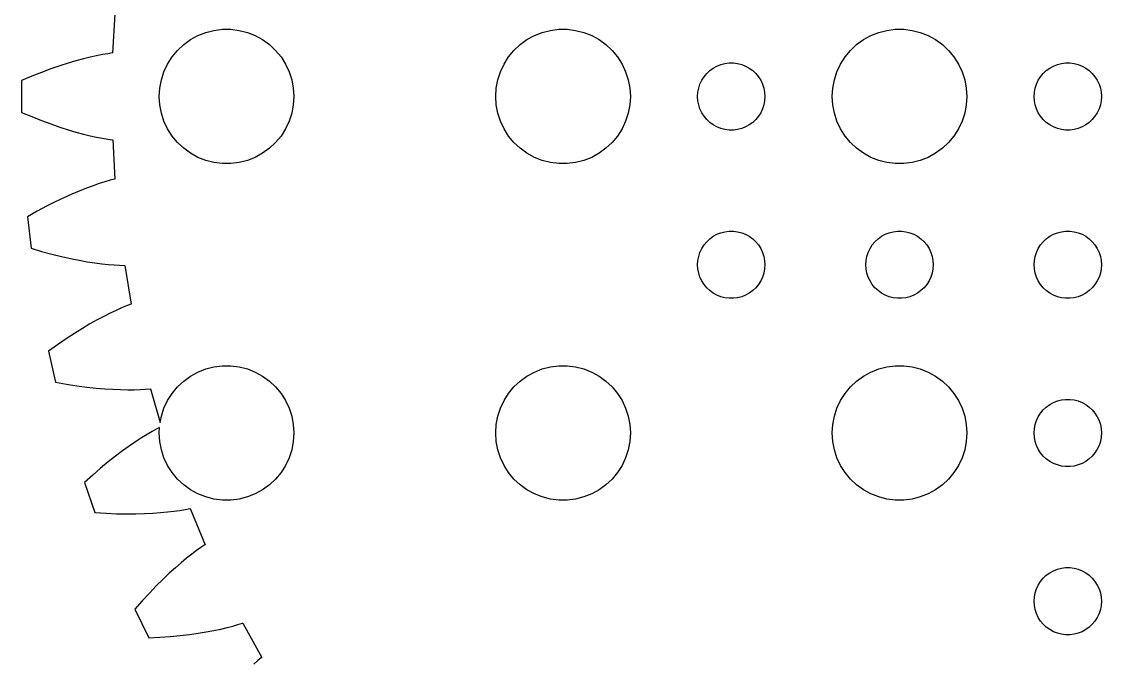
# Model space of a CAD drawing. Header units: metres. Extents: x -54 to 54, y -54 to 54.
# Drawn here: x -54.14 to -6, y -25.23 to 3.34 of the extents above; entities that cross this region are included whole.
import ezdxf

# ---------------------------------------------------------------- set-up
doc = ezdxf.new("R2010")
doc.units = ezdxf.units.M

msp = doc.modelspace()

# ---------------------------------------------------------------- linework, layer by layer
for p, q in [((-49.9756, 3.6812), (-50.0776, 1.93758)), ((-45.927, 2.85316), (-45.5621, 2.94685)), ((-45.5621, 2.94685), (-45.1884, 2.99408)), ((-45.1884, 2.99408), (-44.8116, 2.99408)), ((-44.8116, 2.99408), (-44.4379, 2.94685)), ((-44.4379, 2.94685), (-44.0729, 2.85316)), ((-30.927, 2.85316), (-30.5621, 2.94685)), ((-30.5621, 2.94685), (-30.1884, 2.99408)), ((-30.1884, 2.99408), (-29.8116, 2.99408)), ((-29.8116, 2.99408), (-29.4379, 2.94685)), ((-29.4379, 2.94685), (-29.0729, 2.85316)), ((-15.927, 2.85316), (-15.5621, 2.94685)), ((-15.5621, 2.94685), (-15.1884, 2.99408)), ((-15.1884, 2.99408), (-14.8116, 2.99408)), ((-14.8116, 2.99408), (-14.4379, 2.94685)), ((-14.4379, 2.94685), (-14.0729, 2.85316)), ((-46.9123, 2.31154), (-46.6075, 2.53297)), ((-46.6075, 2.53297), (-46.2773, 2.71448)), ((-46.2773, 2.71448), (-45.927, 2.85316)), ((-44.0729, 2.85316), (-43.7227, 2.71448)), ((-43.7227, 2.71448), (-43.3925, 2.53297)), ((-43.3925, 2.53297), (-43.0877, 2.31154)), ((-31.9123, 2.31154), (-31.6075, 2.53297)), ((-31.6075, 2.53297), (-31.2773, 2.71448)), ((-31.2773, 2.71448), (-30.927, 2.85316)), ((-29.0729, 2.85316), (-28.7227, 2.71448)), ((-28.7227, 2.71448), (-28.3925, 2.53297)), ((-28.3925, 2.53297), (-28.0877, 2.31154)), ((-16.9123, 2.31154), (-16.6075, 2.53297)), ((-16.6075, 2.53297), (-16.2773, 2.71448)), ((-16.2773, 2.71448), (-15.927, 2.85316)), ((-14.0729, 2.85316), (-13.7227, 2.71448)), ((-13.7227, 2.71448), (-13.3925, 2.53297)), ((-13.3925, 2.53297), (-13.0877, 2.31154)), ((-50.0875, 1.93796), (-50.2991, 1.90581)), ((-50.0776, 1.93758), (-50.0875, 1.93796)), ((-47.427, 1.76335), (-47.1869, 2.05363)), ((-47.1869, 2.05363), (-46.9123, 2.31154)), ((-43.0877, 2.31154), (-42.8131, 2.05363)), ((-42.8131, 2.05363), (-42.5729, 1.76335)), ((-32.427, 1.76335), (-32.1869, 2.05363)), ((-32.1869, 2.05363), (-31.9123, 2.31154)), ((-28.0877, 2.31154), (-27.8131, 2.05363)), ((-27.8131, 2.05363), (-27.5729, 1.76335)), ((-17.427, 1.76335), (-17.1869, 2.05363)), ((-17.1869, 2.05363), (-16.9123, 2.31154)), ((-13.0877, 2.31154), (-12.8131, 2.05363)), ((-12.8131, 2.05363), (-12.5729, 1.76335)), ((-52.0651, 1.48166), (-52.4383, 1.36227)), ((-51.7136, 1.58534), (-52.0651, 1.48166)), ((-51.3844, 1.67439), (-51.7136, 1.58534)), ((-51.0779, 1.74988), (-51.3844, 1.67439)), ((-50.7946, 1.81288), (-51.0779, 1.74988)), ((-50.5349, 1.86449), (-50.7946, 1.81288)), ((-50.2991, 1.90581), (-50.5349, 1.86449)), ((-47.7893, 1.10437), (-47.6289, 1.44525)), ((-47.6289, 1.44525), (-47.427, 1.76335)), ((-42.5729, 1.76335), (-42.3711, 1.44525)), ((-42.3711, 1.44525), (-42.2107, 1.10437)), ((-32.7893, 1.10437), (-32.6289, 1.44525)), ((-32.6289, 1.44525), (-32.427, 1.76335)), ((-27.5729, 1.76335), (-27.3711, 1.44525)), ((-27.3711, 1.44525), (-27.2107, 1.10437)), ((-22.9635, 1.42657), (-22.7811, 1.47342)), ((-22.7811, 1.47342), (-22.5942, 1.49704)), ((-22.5942, 1.49704), (-22.4058, 1.49704)), ((-22.4058, 1.49704), (-22.2189, 1.47342)), ((-22.2189, 1.47342), (-22.0365, 1.42657)), ((-17.7893, 1.10437), (-17.6289, 1.44525)), ((-17.6289, 1.44525), (-17.427, 1.76335)), ((-12.5729, 1.76335), (-12.3711, 1.44525)), ((-12.3711, 1.44525), (-12.2107, 1.10437)), ((-7.96352, 1.42657), (-7.78107, 1.47342)), ((-7.78107, 1.47342), (-7.59418, 1.49704)), ((-7.59418, 1.49704), (-7.40581, 1.49704)), ((-7.40581, 1.49704), (-7.21892, 1.47342)), ((-7.21892, 1.47342), (-7.03647, 1.42657)), ((-53.2478, 1.07236), (-53.6829, 0.899765)), ((-52.8327, 1.22618), (-53.2478, 1.07236)), ((-52.4383, 1.36227), (-52.8327, 1.22618)), ((-47.9057, 0.746063), (-47.7893, 1.10437)), ((-42.2107, 1.10437), (-42.0942, 0.746063)), ((-32.9057, 0.746063), (-32.7893, 1.10437)), ((-27.2107, 1.10437), (-27.0942, 0.746063)), ((-23.7135, 0.881668), (-23.5934, 1.02681)), ((-23.5934, 1.02681), (-23.4561, 1.15576)), ((-23.4561, 1.15576), (-23.3037, 1.26648)), ((-23.3037, 1.26648), (-23.1387, 1.35724)), ((-23.1387, 1.35724), (-22.9635, 1.42657)), ((-22.0365, 1.42657), (-21.8613, 1.35724)), ((-21.8613, 1.35724), (-21.6963, 1.26648)), ((-21.6963, 1.26648), (-21.5439, 1.15576)), ((-21.5439, 1.15576), (-21.4065, 1.02681)), ((-21.4065, 1.02681), (-21.2865, 0.881668)), ((-17.9057, 0.746063), (-17.7893, 1.10437)), ((-12.2107, 1.10437), (-12.0942, 0.746063)), ((-8.71352, 0.881668), (-8.59344, 1.02681)), ((-8.59344, 1.02681), (-8.45613, 1.15576)), ((-8.45613, 1.15576), (-8.30373, 1.26648)), ((-8.30373, 1.26648), (-8.13866, 1.35724)), ((-8.13866, 1.35724), (-7.96352, 1.42657)), ((-7.03647, 1.42657), (-6.86133, 1.35724)), ((-6.86133, 1.35724), (-6.69626, 1.26648)), ((-6.69626, 1.26648), (-6.54385, 1.15576)), ((-6.54385, 1.15576), (-6.40654, 1.02681)), ((-6.40654, 1.02681), (-6.28647, 0.881668)), ((-53.6829, 0.899765), (-54.1374, 0.707458)), ((-54.1374, 0.707458), (-54.1374, -0.707458)), ((-47.9763, 0.375992), (-47.9057, 0.746063)), ((-42.0942, 0.746063), (-42.0237, 0.375992)), ((-32.9763, 0.375992), (-32.9057, 0.746063)), ((-27.0942, 0.746063), (-27.0237, 0.375992)), ((-23.9529, 0.373032), (-23.8947, 0.552185)), ((-23.8947, 0.552185), (-23.8145, 0.722626)), ((-23.8145, 0.722626), (-23.7135, 0.881668)), ((-21.2865, 0.881668), (-21.1855, 0.722626)), ((-21.1855, 0.722626), (-21.1053, 0.552185)), ((-21.1053, 0.552185), (-21.0471, 0.373032)), ((-17.9763, 0.375992), (-17.9057, 0.746063)), ((-12.0942, 0.746063), (-12.0237, 0.375992)), ((-8.95287, 0.373032), (-8.89465, 0.552185)), ((-8.89465, 0.552185), (-8.81445, 0.722626)), ((-8.81445, 0.722626), (-8.71352, 0.881668)), ((-6.28647, 0.881668), (-6.18553, 0.722626)), ((-6.18553, 0.722626), (-6.10533, 0.552185)), ((-6.10533, 0.552185), (-6.04712, 0.373032)), ((-48, 0), (-47.9763, 0.375992)), ((-47.9763, -0.375992), (-48, 0)), ((-42.0237, 0.375992), (-42, 0)), ((-42, 0), (-42.0237, -0.375992)), ((-33, 0), (-32.9763, 0.375992)), ((-32.9763, -0.375992), (-33, 0)), ((-27.0237, 0.375992), (-27, 0)), ((-27, 0), (-27.0237, -0.375992)), ((-24, 0), (-23.9882, 0.187988)), ((-23.9882, -0.187988), (-24, 0)), ((-23.9882, 0.187988), (-23.9529, 0.373032)), ((-21.0471, 0.373032), (-21.0118, 0.187988)), ((-21.0118, 0.187988), (-21, 0)), ((-21, 0), (-21.0118, -0.187988)), ((-18, 0), (-17.9763, 0.375992)), ((-17.9763, -0.375992), (-18, 0)), ((-12.0237, 0.375992), (-12, 0)), ((-12, 0), (-12.0237, -0.375992)), ((-9, 0), (-8.98816, 0.187988)), ((-8.98816, -0.187988), (-9, 0)), ((-8.98816, 0.187988), (-8.95287, 0.373032)), ((-6.04712, 0.373032), (-6.01183, 0.187988)), ((-6.01183, 0.187988), (-6, 0)), ((-6, 0), (-6.01183, -0.187988)), ((-47.9057, -0.746063), (-47.9763, -0.375992)), ((-42.0237, -0.375992), (-42.0942, -0.746063)), ((-32.9057, -0.746063), (-32.9763, -0.375992)), ((-27.0237, -0.375992), (-27.0942, -0.746063)), ((-23.9529, -0.373032), (-23.9882, -0.187988)), ((-23.8947, -0.552185), (-23.9529, -0.373032)), ((-21.0471, -0.373032), (-21.1053, -0.552185)), ((-21.0118, -0.187988), (-21.0471, -0.373032)), ((-17.9057, -0.746063), (-17.9763, -0.375992)), ((-12.0237, -0.375992), (-12.0942, -0.746063)), ((-8.95287, -0.373032), (-8.98816, -0.187988)), ((-8.89465, -0.552185), (-8.95287, -0.373032)), ((-6.04712, -0.373032), (-6.10533, -0.552185)), ((-6.01183, -0.187988), (-6.04712, -0.373032)), ((-54.1374, -0.707458), (-53.6829, -0.899765)), ((-53.6829, -0.899765), (-53.2478, -1.07236)), ((-47.7893, -1.10437), (-47.9057, -0.746063)), ((-42.0942, -0.746063), (-42.2107, -1.10437)), ((-32.7893, -1.10437), (-32.9057, -0.746063)), ((-27.0942, -0.746063), (-27.2107, -1.10437)), ((-23.8145, -0.722626), (-23.8947, -0.552185)), ((-23.7135, -0.881668), (-23.8145, -0.722626)), ((-23.5934, -1.02681), (-23.7135, -0.881668)), ((-21.2865, -0.881668), (-21.4065, -1.02681)), ((-21.1855, -0.722626), (-21.2865, -0.881668)), ((-21.1053, -0.552185), (-21.1855, -0.722626)), ((-17.7893, -1.10437), (-17.9057, -0.746063)), ((-12.0942, -0.746063), (-12.2107, -1.10437)), ((-8.81445, -0.722626), (-8.89465, -0.552185)), ((-8.71352, -0.881668), (-8.81445, -0.722626)), ((-8.59344, -1.02681), (-8.71352, -0.881668)), ((-6.28647, -0.881668), (-6.40654, -1.02681)), ((-6.18553, -0.722626), (-6.28647, -0.881668)), ((-6.10533, -0.552185), (-6.18553, -0.722626)), ((-53.2478, -1.07236), (-52.8327, -1.22618)), ((-52.8327, -1.22618), (-52.4383, -1.36227)), ((-52.4383, -1.36227), (-52.0651, -1.48166)), ((-47.6289, -1.44525), (-47.7893, -1.10437)), ((-42.2107, -1.10437), (-42.3711, -1.44525)), ((-32.6289, -1.44525), (-32.7893, -1.10437)), ((-27.2107, -1.10437), (-27.3711, -1.44525)), ((-23.4561, -1.15576), (-23.5934, -1.02681)), ((-23.3037, -1.26648), (-23.4561, -1.15576)), ((-23.1387, -1.35724), (-23.3037, -1.26648)), ((-22.9635, -1.42657), (-23.1387, -1.35724)), ((-22.7811, -1.47342), (-22.9635, -1.42657)), ((-22.0365, -1.42657), (-22.2189, -1.47342)), ((-21.8613, -1.35724), (-22.0365, -1.42657)), ((-21.6963, -1.26648), (-21.8613, -1.35724)), ((-21.5439, -1.15576), (-21.6963, -1.26648)), ((-21.4065, -1.02681), (-21.5439, -1.15576)), ((-17.6289, -1.44525), (-17.7893, -1.10437)), ((-12.2107, -1.10437), (-12.3711, -1.44525)), ((-8.45613, -1.15576), (-8.59344, -1.02681)), ((-8.30373, -1.26648), (-8.45613, -1.15576)), ((-8.13866, -1.35724), (-8.30373, -1.26648)), ((-7.96352, -1.42657), (-8.13866, -1.35724)), ((-7.78107, -1.47342), (-7.96352, -1.42657)), ((-7.03647, -1.42657), (-7.21892, -1.47342)), ((-6.86133, -1.35724), (-7.03647, -1.42657)), ((-6.69626, -1.26648), (-6.86133, -1.35724)), ((-6.54385, -1.15576), (-6.69626, -1.26648)), ((-6.40654, -1.02681), (-6.54385, -1.15576)), ((-52.0651, -1.48166), (-51.7136, -1.58534)), ((-51.7136, -1.58534), (-51.3844, -1.67439)), ((-51.3844, -1.67439), (-51.0779, -1.74988)), ((-51.0779, -1.74988), (-50.7946, -1.81288)), ((-50.7946, -1.81288), (-50.5349, -1.86449)), ((-50.5349, -1.86449), (-50.2991, -1.90581)), ((-50.2991, -1.90581), (-50.0875, -1.93796)), ((-47.427, -1.76335), (-47.6289, -1.44525)), ((-47.1869, -2.05363), (-47.427, -1.76335)), ((-42.5729, -1.76335), (-42.8131, -2.05363)), ((-42.3711, -1.44525), (-42.5729, -1.76335)), ((-32.427, -1.76335), (-32.6289, -1.44525)), ((-32.1869, -2.05363), (-32.427, -1.76335)), ((-27.5729, -1.76335), (-27.8131, -2.05363)), ((-27.3711, -1.44525), (-27.5729, -1.76335)), ((-22.5942, -1.49704), (-22.7811, -1.47342)), ((-22.4058, -1.49704), (-22.5942, -1.49704)), ((-22.2189, -1.47342), (-22.4058, -1.49704)), ((-17.427, -1.76335), (-17.6289, -1.44525)), ((-17.1869, -2.05363), (-17.427, -1.76335)), ((-12.5729, -1.76335), (-12.8131, -2.05363)), ((-12.3711, -1.44525), (-12.5729, -1.76335)), ((-7.59418, -1.49704), (-7.78107, -1.47342)), ((-7.40581, -1.49704), (-7.59418, -1.49704)), ((-7.21892, -1.47342), (-7.40581, -1.49704)), ((-50.0875, -1.93796), (-50.0735, -1.93741)), ((-50.0735, -1.93741), (-49.9797, -3.6815)), ((-46.9123, -2.31154), (-47.1869, -2.05363)), ((-46.6075, -2.53297), (-46.9123, -2.31154)), ((-43.0877, -2.31154), (-43.3925, -2.53297)), ((-42.8131, -2.05363), (-43.0877, -2.31154)), ((-31.9123, -2.31154), (-32.1869, -2.05363)), ((-31.6075, -2.53297), (-31.9123, -2.31154)), ((-28.0877, -2.31154), (-28.3925, -2.53297)), ((-27.8131, -2.05363), (-28.0877, -2.31154)), ((-16.9123, -2.31154), (-17.1869, -2.05363)), ((-16.6075, -2.53297), (-16.9123, -2.31154)), ((-13.0877, -2.31154), (-13.3925, -2.53297)), ((-12.8131, -2.05363), (-13.0877, -2.31154)), ((-46.2773, -2.71448), (-46.6075, -2.53297)), ((-45.927, -2.85316), (-46.2773, -2.71448)), ((-45.5621, -2.94685), (-45.927, -2.85316)), ((-44.0729, -2.85316), (-44.4379, -2.94685)), ((-43.7227, -2.71448), (-44.0729, -2.85316)), ((-43.3925, -2.53297), (-43.7227, -2.71448)), ((-31.2773, -2.71448), (-31.6075, -2.53297)), ((-30.927, -2.85316), (-31.2773, -2.71448)), ((-30.5621, -2.94685), (-30.927, -2.85316)), ((-29.0729, -2.85316), (-29.4379, -2.94685)), ((-28.7227, -2.71448), (-29.0729, -2.85316)), ((-28.3925, -2.53297), (-28.7227, -2.71448)), ((-16.2773, -2.71448), (-16.6075, -2.53297)), ((-15.927, -2.85316), (-16.2773, -2.71448)), ((-15.5621, -2.94685), (-15.927, -2.85316)), ((-14.0729, -2.85316), (-14.4379, -2.94685)), ((-13.7227, -2.71448), (-14.0729, -2.85316)), ((-13.3925, -2.53297), (-13.7227, -2.71448)), ((-45.1884, -2.99408), (-45.5621, -2.94685)), ((-44.8116, -2.99408), (-45.1884, -2.99408)), ((-44.4379, -2.94685), (-44.8116, -2.99408)), ((-30.1884, -2.99408), (-30.5621, -2.94685)), ((-29.8116, -2.99408), (-30.1884, -2.99408)), ((-29.4379, -2.94685), (-29.8116, -2.99408)), ((-15.1884, -2.99408), (-15.5621, -2.94685)), ((-14.8116, -2.99408), (-15.1884, -2.99408)), ((-14.4379, -2.94685), (-14.8116, -2.99408)), ((-50.4259, -3.80534), (-50.6782, -3.88571)), ((-50.1962, -3.73788), (-50.4259, -3.80534)), ((-49.9895, -3.68224), (-50.1962, -3.73788)), ((-49.9797, -3.6815), (-49.9895, -3.68224)), ((-51.5659, -4.21471), (-51.9036, -4.35709)), ((-51.2488, -4.08936), (-51.5659, -4.21471)), ((-50.9527, -3.98003), (-51.2488, -4.08936)), ((-50.6782, -3.88571), (-50.9527, -3.98003)), ((-52.6378, -4.69691), (-53.0331, -4.89624)), ((-52.2611, -4.51752), (-52.6378, -4.69691)), ((-51.9036, -4.35709), (-52.2611, -4.51752)), ((-53.4461, -5.11647), (-53.8762, -5.35844)), ((-53.0331, -4.89624), (-53.4461, -5.11647)), ((-53.8762, -5.35844), (-53.7177, -6.76447)), ((-23.4561, -6.34422), (-23.3037, -6.23351)), ((-23.3037, -6.23351), (-23.1387, -6.14275)), ((-23.1387, -6.14275), (-22.9635, -6.07341)), ((-22.9635, -6.07341), (-22.7811, -6.02657)), ((-22.7811, -6.02657), (-22.5942, -6.00294)), ((-22.5942, -6.00294), (-22.4058, -6.00294)), ((-22.4058, -6.00294), (-22.2189, -6.02657)), ((-22.2189, -6.02657), (-22.0365, -6.07341)), ((-22.0365, -6.07341), (-21.8613, -6.14275)), ((-21.8613, -6.14275), (-21.6963, -6.23351)), ((-21.6963, -6.23351), (-21.5439, -6.34422)), ((-15.9561, -6.34422), (-15.8037, -6.23351)), ((-15.8037, -6.23351), (-15.6387, -6.14275)), ((-15.6387, -6.14275), (-15.4635, -6.07341)), ((-15.4635, -6.07341), (-15.2811, -6.02657)), ((-15.2811, -6.02657), (-15.0942, -6.00294)), ((-15.0942, -6.00294), (-14.9058, -6.00294)), ((-14.9058, -6.00294), (-14.7189, -6.02657)), ((-14.7189, -6.02657), (-14.5365, -6.07341)), ((-14.5365, -6.07341), (-14.3613, -6.14275)), ((-14.3613, -6.14275), (-14.1963, -6.23351)), ((-14.1963, -6.23351), (-14.0439, -6.34422)), ((-8.45613, -6.34422), (-8.30373, -6.23351)), ((-8.30373, -6.23351), (-8.13866, -6.14275)), ((-8.13866, -6.14275), (-7.96352, -6.07341)), ((-7.96352, -6.07341), (-7.78107, -6.02657)), ((-7.78107, -6.02657), (-7.59418, -6.00294)), ((-7.59418, -6.00294), (-7.40581, -6.00294)), ((-7.40581, -6.00294), (-7.21892, -6.02657)), ((-7.21892, -6.02657), (-7.03647, -6.07341)), ((-7.03647, -6.07341), (-6.86133, -6.14275)), ((-6.86133, -6.14275), (-6.69626, -6.23351)), ((-6.69626, -6.23351), (-6.54385, -6.34422)), ((-23.8145, -6.77736), (-23.7135, -6.61832)), ((-23.7135, -6.61832), (-23.5934, -6.47318)), ((-23.5934, -6.47318), (-23.4561, -6.34422)), ((-21.5439, -6.34422), (-21.4065, -6.47318)), ((-21.4065, -6.47318), (-21.2865, -6.61832)), ((-21.2865, -6.61832), (-21.1855, -6.77736)), ((-16.3145, -6.77736), (-16.2135, -6.61832)), ((-16.2135, -6.61832), (-16.0934, -6.47318)), ((-16.0934, -6.47318), (-15.9561, -6.34422)), ((-14.0439, -6.34422), (-13.9065, -6.47318)), ((-13.9065, -6.47318), (-13.7865, -6.61832)), ((-13.7865, -6.61832), (-13.6855, -6.77736)), ((-8.81445, -6.77736), (-8.71352, -6.61832)), ((-8.71352, -6.61832), (-8.59344, -6.47318)), ((-8.59344, -6.47318), (-8.45613, -6.34422)), ((-6.54385, -6.34422), (-6.40654, -6.47318)), ((-6.40654, -6.47318), (-6.28647, -6.61832)), ((-6.28647, -6.61832), (-6.18553, -6.77736)), ((-53.7177, -6.76447), (-53.2446, -6.90468)), ((-53.2446, -6.90468), (-52.7929, -7.02747)), ((-52.7929, -7.02747), (-52.3632, -7.13385)), ((-52.3632, -7.13385), (-51.9561, -7.22493)), ((-23.9882, -7.312), (-23.9529, -7.12695)), ((-23.9529, -7.12695), (-23.8947, -6.9478)), ((-23.8947, -6.9478), (-23.8145, -6.77736)), ((-21.1855, -6.77736), (-21.1053, -6.9478)), ((-21.1053, -6.9478), (-21.0471, -7.12695)), ((-21.0471, -7.12695), (-21.0118, -7.312)), ((-16.4882, -7.312), (-16.4529, -7.12695)), ((-16.4529, -7.12695), (-16.3947, -6.9478)), ((-16.3947, -6.9478), (-16.3145, -6.77736)), ((-13.6855, -6.77736), (-13.6053, -6.9478)), ((-13.6053, -6.9478), (-13.5471, -7.12695)), ((-13.5471, -7.12695), (-13.5118, -7.312)), ((-8.98816, -7.312), (-8.95287, -7.12695)), ((-8.95287, -7.12695), (-8.89465, -6.9478)), ((-8.89465, -6.9478), (-8.81445, -6.77736)), ((-6.18553, -6.77736), (-6.10533, -6.9478)), ((-6.10533, -6.9478), (-6.04712, -7.12695)), ((-6.04712, -7.12695), (-6.01183, -7.312)), ((-51.9561, -7.22493), (-51.5718, -7.30177)), ((-51.5718, -7.30177), (-51.2109, -7.36545)), ((-51.2109, -7.36545), (-50.8738, -7.41708)), ((-50.8738, -7.41708), (-50.5608, -7.45778)), ((-50.5608, -7.45778), (-50.2723, -7.48868)), ((-50.2723, -7.48868), (-50.0084, -7.51086)), ((-50.0084, -7.51086), (-49.7694, -7.52553)), ((-49.7694, -7.52553), (-49.5556, -7.53378)), ((-49.5556, -7.53378), (-49.5417, -7.53168)), ((-49.5417, -7.53168), (-49.2532, -9.25433)), ((-24, -7.5), (-23.9882, -7.312)), ((-23.9882, -7.68799), (-24, -7.5)), ((-23.9529, -7.87303), (-23.9882, -7.68799)), ((-21.0118, -7.68799), (-21.0471, -7.87303)), ((-21.0118, -7.312), (-21, -7.5)), ((-21, -7.5), (-21.0118, -7.68799)), ((-16.5, -7.5), (-16.4882, -7.312)), ((-16.4882, -7.68799), (-16.5, -7.5)), ((-16.4529, -7.87303), (-16.4882, -7.68799)), ((-13.5118, -7.68799), (-13.5471, -7.87303)), ((-13.5118, -7.312), (-13.5, -7.5)), ((-13.5, -7.5), (-13.5118, -7.68799)), ((-9, -7.5), (-8.98816, -7.312)), ((-8.98816, -7.68799), (-9, -7.5)), ((-8.95287, -7.87303), (-8.98816, -7.68799)), ((-6.01183, -7.68799), (-6.04712, -7.87303)), ((-6.01183, -7.312), (-6, -7.5)), ((-6, -7.5), (-6.01183, -7.68799)), ((-23.8947, -8.05219), (-23.9529, -7.87303)), ((-23.8145, -8.22263), (-23.8947, -8.05219)), ((-21.1053, -8.05219), (-21.1855, -8.22263)), ((-21.0471, -7.87303), (-21.1053, -8.05219)), ((-16.3947, -8.05219), (-16.4529, -7.87303)), ((-16.3145, -8.22263), (-16.3947, -8.05219)), ((-13.6053, -8.05219), (-13.6855, -8.22263)), ((-13.5471, -7.87303), (-13.6053, -8.05219)), ((-8.89465, -8.05219), (-8.95287, -7.87303)), ((-8.81445, -8.22263), (-8.89465, -8.05219)), ((-6.10533, -8.05219), (-6.18553, -8.22263)), ((-6.04712, -7.87303), (-6.10533, -8.05219)), ((-23.7135, -8.38167), (-23.8145, -8.22263)), ((-23.5934, -8.52681), (-23.7135, -8.38167)), ((-23.4561, -8.65576), (-23.5934, -8.52681)), ((-23.3037, -8.76648), (-23.4561, -8.65576)), ((-21.5439, -8.65576), (-21.6963, -8.76648)), ((-21.4065, -8.52681), (-21.5439, -8.65576)), ((-21.2865, -8.38167), (-21.4065, -8.52681)), ((-21.1855, -8.22263), (-21.2865, -8.38167)), ((-16.2135, -8.38167), (-16.3145, -8.22263)), ((-16.0934, -8.52681), (-16.2135, -8.38167)), ((-15.9561, -8.65576), (-16.0934, -8.52681)), ((-15.8037, -8.76648), (-15.9561, -8.65576)), ((-14.0439, -8.65576), (-14.1963, -8.76648)), ((-13.9065, -8.52681), (-14.0439, -8.65576)), ((-13.7865, -8.38167), (-13.9065, -8.52681)), ((-13.6855, -8.22263), (-13.7865, -8.38167)), ((-8.71352, -8.38167), (-8.81445, -8.22263)), ((-8.59344, -8.52681), (-8.71352, -8.38167)), ((-8.45613, -8.65576), (-8.59344, -8.52681)), ((-8.30373, -8.76648), (-8.45613, -8.65576)), ((-6.54385, -8.65576), (-6.69626, -8.76648)), ((-6.40654, -8.52681), (-6.54385, -8.65576)), ((-6.28647, -8.38167), (-6.40654, -8.52681)), ((-6.18553, -8.22263), (-6.28647, -8.38167)), ((-23.1387, -8.85724), (-23.3037, -8.76648)), ((-22.9635, -8.92657), (-23.1387, -8.85724)), ((-22.7811, -8.97342), (-22.9635, -8.92657)), ((-22.5942, -8.99704), (-22.7811, -8.97342)), ((-22.4058, -8.99704), (-22.5942, -8.99704)), ((-22.2189, -8.97342), (-22.4058, -8.99704)), ((-22.0365, -8.92657), (-22.2189, -8.97342)), ((-21.8613, -8.85724), (-22.0365, -8.92657)), ((-21.6963, -8.76648), (-21.8613, -8.85724)), ((-15.6387, -8.85724), (-15.8037, -8.76648)), ((-15.4635, -8.92657), (-15.6387, -8.85724)), ((-15.2811, -8.97342), (-15.4635, -8.92657)), ((-15.0942, -8.99704), (-15.2811, -8.97342)), ((-14.9058, -8.99704), (-15.0942, -8.99704)), ((-14.7189, -8.97342), (-14.9058, -8.99704)), ((-14.5365, -8.92657), (-14.7189, -8.97342)), ((-14.3613, -8.85724), (-14.5365, -8.92657)), ((-14.1963, -8.76648), (-14.3613, -8.85724)), ((-8.13866, -8.85724), (-8.30373, -8.76648)), ((-7.96352, -8.92657), (-8.13866, -8.85724)), ((-7.78107, -8.97342), (-7.96352, -8.92657)), ((-7.59418, -8.99704), (-7.78107, -8.97342)), ((-7.40581, -8.99704), (-7.59418, -8.99704)), ((-7.21892, -8.97342), (-7.40581, -8.99704)), ((-7.03647, -8.92657), (-7.21892, -8.97342)), ((-6.86133, -8.85724), (-7.03647, -8.92657)), ((-6.69626, -8.76648), (-6.86133, -8.85724)), ((-49.9245, -9.53543), (-50.1867, -9.6599)), ((-49.6828, -9.42732), (-49.9245, -9.53543)), ((-49.4621, -9.33456), (-49.6828, -9.42732)), ((-49.2629, -9.25615), (-49.4621, -9.33456)), ((-49.2532, -9.25433), (-49.2629, -9.25615)), ((-50.7698, -9.96176), (-51.0894, -10.1411)), ((-50.4687, -9.80168), (-50.7698, -9.96176)), ((-50.1867, -9.6599), (-50.4687, -9.80168)), ((-51.7809, -10.5609), (-52.1514, -10.8033)), ((-51.4267, -10.3405), (-51.7809, -10.5609)), ((-51.0894, -10.1411), (-51.4267, -10.3405)), ((-52.5372, -11.0684), (-52.9374, -11.357)), ((-52.1514, -10.8033), (-52.5372, -11.0684)), ((-52.9374, -11.357), (-52.6226, -12.7364)), ((-45.5621, -12.0531), (-45.1884, -12.0059)), ((-45.1884, -12.0059), (-44.8116, -12.0059)), ((-44.8116, -12.0059), (-44.4379, -12.0531)), ((-30.5621, -12.0531), (-30.1884, -12.0059)), ((-30.1884, -12.0059), (-29.8116, -12.0059)), ((-29.8116, -12.0059), (-29.4379, -12.0531)), ((-15.5621, -12.0531), (-15.1884, -12.0059)), ((-15.1884, -12.0059), (-14.8116, -12.0059)), ((-14.8116, -12.0059), (-14.4379, -12.0531)), ((-46.9123, -12.6884), (-46.6075, -12.467)), ((-46.6075, -12.467), (-46.2773, -12.2855)), ((-46.2773, -12.2855), (-45.927, -12.1468)), ((-45.927, -12.1468), (-45.5621, -12.0531)), ((-44.4379, -12.0531), (-44.0729, -12.1468)), ((-44.0729, -12.1468), (-43.7227, -12.2855)), ((-43.7227, -12.2855), (-43.3925, -12.467)), ((-43.3925, -12.467), (-43.0877, -12.6884)), ((-31.9123, -12.6884), (-31.6075, -12.467)), ((-31.6075, -12.467), (-31.2773, -12.2855)), ((-31.2773, -12.2855), (-30.927, -12.1468)), ((-30.927, -12.1468), (-30.5621, -12.0531)), ((-29.4379, -12.0531), (-29.0729, -12.1468)), ((-29.0729, -12.1468), (-28.7227, -12.2855)), ((-28.7227, -12.2855), (-28.3925, -12.467)), ((-28.3925, -12.467), (-28.0877, -12.6884)), ((-16.9123, -12.6884), (-16.6075, -12.467)), ((-16.6075, -12.467), (-16.2773, -12.2855)), ((-16.2773, -12.2855), (-15.927, -12.1468)), ((-15.927, -12.1468), (-15.5621, -12.0531)), ((-14.4379, -12.0531), (-14.0729, -12.1468)), ((-14.0729, -12.1468), (-13.7227, -12.2855)), ((-13.7227, -12.2855), (-13.3925, -12.467)), ((-13.3925, -12.467), (-13.0877, -12.6884)), ((-52.6226, -12.7364), (-52.1367, -12.8228)), ((-52.1367, -12.8228), (-51.6741, -12.8942)), ((-51.6741, -12.8942), (-51.2352, -12.9518)), ((-51.2352, -12.9518), (-50.8204, -12.9967)), ((-50.8204, -12.9967), (-50.43, -13.0301)), ((-47.427, -13.2366), (-47.1869, -12.9464)), ((-47.1869, -12.9464), (-46.9123, -12.6884)), ((-43.0877, -12.6884), (-42.8131, -12.9464)), ((-42.8131, -12.9464), (-42.5729, -13.2366)), ((-32.427, -13.2366), (-32.1869, -12.9464)), ((-32.1869, -12.9464), (-31.9123, -12.6884)), ((-28.0877, -12.6884), (-27.8131, -12.9464)), ((-27.8131, -12.9464), (-27.5729, -13.2366)), ((-17.427, -13.2366), (-17.1869, -12.9464)), ((-17.1869, -12.9464), (-16.9123, -12.6884)), ((-13.0877, -12.6884), (-12.8131, -12.9464)), ((-12.8131, -12.9464), (-12.5729, -13.2366)), ((-50.43, -13.0301), (-50.0643, -13.0529)), ((-50.0643, -13.0529), (-49.7235, -13.0665)), ((-49.7235, -13.0665), (-49.4079, -13.0719)), ((-49.4079, -13.0719), (-49.1177, -13.0703)), ((-49.1177, -13.0703), (-48.853, -13.0628)), ((-48.853, -13.0628), (-48.6139, -13.0506)), ((-48.6139, -13.0506), (-48.4005, -13.0349)), ((-48.4005, -13.0349), (-48.3869, -13.0312)), ((-48.3869, -13.0312), (-47.9586, -14.5312)), ((-47.6289, -13.5547), (-47.427, -13.2366)), ((-42.5729, -13.2366), (-42.3711, -13.5547)), ((-32.6289, -13.5547), (-32.427, -13.2366)), ((-27.5729, -13.2366), (-27.3711, -13.5547)), ((-17.6289, -13.5547), (-17.427, -13.2366)), ((-12.5729, -13.2366), (-12.3711, -13.5547)), ((-47.9057, -14.2539), (-47.7893, -13.8956)), ((-47.7893, -13.8956), (-47.6289, -13.5547)), ((-42.3711, -13.5547), (-42.2107, -13.8956)), ((-42.2107, -13.8956), (-42.0942, -14.2539)), ((-32.9057, -14.2539), (-32.7893, -13.8956)), ((-32.7893, -13.8956), (-32.6289, -13.5547)), ((-27.3711, -13.5547), (-27.2107, -13.8956)), ((-27.2107, -13.8956), (-27.0942, -14.2539)), ((-17.9057, -14.2539), (-17.7893, -13.8956)), ((-17.7893, -13.8956), (-17.6289, -13.5547)), ((-12.3711, -13.5547), (-12.2107, -13.8956)), ((-12.2107, -13.8956), (-12.0942, -14.2539)), ((-8.59344, -13.9732), (-8.45613, -13.8442)), ((-8.45613, -13.8442), (-8.30373, -13.7335)), ((-8.30373, -13.7335), (-8.13866, -13.6427)), ((-8.13866, -13.6427), (-7.96352, -13.5734)), ((-7.96352, -13.5734), (-7.78107, -13.5266)), ((-7.78107, -13.5266), (-7.59418, -13.5029)), ((-7.59418, -13.5029), (-7.40581, -13.5029)), ((-7.40581, -13.5029), (-7.21892, -13.5266)), ((-7.21892, -13.5266), (-7.03647, -13.5734)), ((-7.03647, -13.5734), (-6.86133, -13.6427)), ((-6.86133, -13.6427), (-6.69626, -13.7335)), ((-6.69626, -13.7335), (-6.54385, -13.8442)), ((-6.54385, -13.8442), (-6.40654, -13.9732)), ((-47.9586, -14.5312), (-47.9057, -14.2539)), ((-42.0942, -14.2539), (-42.0237, -14.624)), ((-32.9763, -14.624), (-32.9057, -14.2539)), ((-27.0942, -14.2539), (-27.0237, -14.624)), ((-17.9763, -14.624), (-17.9057, -14.2539)), ((-12.0942, -14.2539), (-12.0237, -14.624)), ((-8.89465, -14.4478), (-8.81445, -14.2774)), ((-8.81445, -14.2774), (-8.71352, -14.1183)), ((-8.71352, -14.1183), (-8.59344, -13.9732)), ((-6.40654, -13.9732), (-6.28647, -14.1183)), ((-6.28647, -14.1183), (-6.18553, -14.2774)), ((-6.18553, -14.2774), (-6.10533, -14.4478)), ((-48.1059, -14.8139), (-48.3148, -14.9308)), ((-47.9842, -14.7494), (-48.1059, -14.8139)), ((-48, -15), (-47.9842, -14.7494)), ((-42.0237, -14.624), (-42, -15)), ((-33, -15), (-32.9763, -14.624)), ((-27.0237, -14.624), (-27, -15)), ((-18, -15), (-17.9763, -14.624)), ((-12.0237, -14.624), (-12, -15)), ((-9, -15), (-8.98816, -14.812)), ((-8.98816, -14.812), (-8.95287, -14.627)), ((-8.95287, -14.627), (-8.89465, -14.4478)), ((-6.10533, -14.4478), (-6.04712, -14.627)), ((-6.04712, -14.627), (-6.01183, -14.812)), ((-6.01183, -14.812), (-6, -15)), ((-49.0539, -15.3908), (-49.3352, -15.5835)), ((-48.7896, -15.2183), (-49.0539, -15.3908)), ((-48.543, -15.0652), (-48.7896, -15.2183)), ((-48.3148, -14.9308), (-48.543, -15.0652)), ((-47.9763, -15.376), (-48, -15)), ((-47.9057, -15.7461), (-47.9763, -15.376)), ((-42.0237, -15.376), (-42.0942, -15.7461)), ((-42, -15), (-42.0237, -15.376)), ((-32.9763, -15.376), (-33, -15)), ((-32.9057, -15.7461), (-32.9763, -15.376)), ((-27.0237, -15.376), (-27.0942, -15.7461)), ((-27, -15), (-27.0237, -15.376)), ((-17.9763, -15.376), (-18, -15)), ((-17.9057, -15.7461), (-17.9763, -15.376)), ((-12.0237, -15.376), (-12.0942, -15.7461)), ((-12, -15), (-12.0237, -15.376)), ((-8.98816, -15.188), (-9, -15)), ((-8.95287, -15.373), (-8.98816, -15.188)), ((-8.89465, -15.5522), (-8.95287, -15.373)), ((-6.04712, -15.373), (-6.10533, -15.5522)), ((-6.01183, -15.188), (-6.04712, -15.373)), ((-6, -15), (-6.01183, -15.188)), ((-49.6327, -15.7975), (-49.9456, -16.0334)), ((-49.3352, -15.5835), (-49.6327, -15.7975)), ((-47.7893, -16.1044), (-47.9057, -15.7461)), ((-42.0942, -15.7461), (-42.2107, -16.1044)), ((-32.7893, -16.1044), (-32.9057, -15.7461)), ((-27.0942, -15.7461), (-27.2107, -16.1044)), ((-17.7893, -16.1044), (-17.9057, -15.7461)), ((-12.0942, -15.7461), (-12.2107, -16.1044)), ((-8.81445, -15.7226), (-8.89465, -15.5522)), ((-8.71352, -15.8817), (-8.81445, -15.7226)), ((-8.59344, -16.0268), (-8.71352, -15.8817)), ((-6.28647, -15.8817), (-6.40654, -16.0268)), ((-6.18553, -15.7226), (-6.28647, -15.8817)), ((-6.10533, -15.5522), (-6.18553, -15.7226)), ((-50.2729, -16.2922), (-50.6139, -16.5744)), ((-49.9456, -16.0334), (-50.2729, -16.2922)), ((-47.6289, -16.4453), (-47.7893, -16.1044)), ((-42.2107, -16.1044), (-42.3711, -16.4453)), ((-32.6289, -16.4453), (-32.7893, -16.1044)), ((-27.2107, -16.1044), (-27.3711, -16.4453)), ((-17.6289, -16.4453), (-17.7893, -16.1044)), ((-12.2107, -16.1044), (-12.3711, -16.4453)), ((-8.45613, -16.1558), (-8.59344, -16.0268)), ((-8.30373, -16.2665), (-8.45613, -16.1558)), ((-8.13866, -16.3572), (-8.30373, -16.2665)), ((-7.96352, -16.4266), (-8.13866, -16.3572)), ((-6.86133, -16.3572), (-7.03647, -16.4266)), ((-6.69626, -16.2665), (-6.86133, -16.3572)), ((-6.54385, -16.1558), (-6.69626, -16.2665)), ((-6.40654, -16.0268), (-6.54385, -16.1558)), ((-50.6139, -16.5744), (-50.9676, -16.8811)), ((-47.427, -16.7634), (-47.6289, -16.4453)), ((-47.1869, -17.0536), (-47.427, -16.7634)), ((-42.5729, -16.7634), (-42.8131, -17.0536)), ((-42.3711, -16.4453), (-42.5729, -16.7634)), ((-32.427, -16.7634), (-32.6289, -16.4453)), ((-32.1869, -17.0536), (-32.427, -16.7634)), ((-27.5729, -16.7634), (-27.8131, -17.0536)), ((-27.3711, -16.4453), (-27.5729, -16.7634)), ((-17.427, -16.7634), (-17.6289, -16.4453)), ((-17.1869, -17.0536), (-17.427, -16.7634)), ((-12.5729, -16.7634), (-12.8131, -17.0536)), ((-12.3711, -16.4453), (-12.5729, -16.7634)), ((-7.78107, -16.4734), (-7.96352, -16.4266)), ((-7.59418, -16.497), (-7.78107, -16.4734)), ((-7.40581, -16.497), (-7.59418, -16.497)), ((-7.21892, -16.4734), (-7.40581, -16.497)), ((-7.03647, -16.4266), (-7.21892, -16.4734)), ((-50.9676, -16.8811), (-51.333, -17.2127)), ((-51.333, -17.2127), (-50.8657, -18.5482)), ((-46.9123, -17.3115), (-47.1869, -17.0536)), ((-46.6075, -17.533), (-46.9123, -17.3115)), ((-43.0877, -17.3115), (-43.3925, -17.533)), ((-42.8131, -17.0536), (-43.0877, -17.3115)), ((-31.9123, -17.3115), (-32.1869, -17.0536)), ((-31.6075, -17.533), (-31.9123, -17.3115)), ((-28.0877, -17.3115), (-28.3925, -17.533)), ((-27.8131, -17.0536), (-28.0877, -17.3115)), ((-16.9123, -17.3115), (-17.1869, -17.0536)), ((-16.6075, -17.533), (-16.9123, -17.3115)), ((-13.0877, -17.3115), (-13.3925, -17.533)), ((-12.8131, -17.0536), (-13.0877, -17.3115)), ((-46.2773, -17.7145), (-46.6075, -17.533)), ((-45.927, -17.8532), (-46.2773, -17.7145)), ((-43.7227, -17.7145), (-44.0729, -17.8532)), ((-43.3925, -17.533), (-43.7227, -17.7145)), ((-31.2773, -17.7145), (-31.6075, -17.533)), ((-30.927, -17.8532), (-31.2773, -17.7145)), ((-28.7227, -17.7145), (-29.0729, -17.8532)), ((-28.3925, -17.533), (-28.7227, -17.7145)), ((-16.2773, -17.7145), (-16.6075, -17.533)), ((-15.927, -17.8532), (-16.2773, -17.7145)), ((-13.7227, -17.7145), (-14.0729, -17.8532)), ((-13.3925, -17.533), (-13.7227, -17.7145)), ((-45.5621, -17.9469), (-45.927, -17.8532)), ((-45.1884, -17.9941), (-45.5621, -17.9469)), ((-44.8116, -17.9941), (-45.1884, -17.9941)), ((-44.4379, -17.9469), (-44.8116, -17.9941)), ((-44.0729, -17.8532), (-44.4379, -17.9469)), ((-30.5621, -17.9469), (-30.927, -17.8532)), ((-30.1884, -17.9941), (-30.5621, -17.9469)), ((-29.8116, -17.9941), (-30.1884, -17.9941)), ((-29.4379, -17.9469), (-29.8116, -17.9941)), ((-29.0729, -17.8532), (-29.4379, -17.9469)), ((-15.5621, -17.9469), (-15.927, -17.8532)), ((-15.1884, -17.9941), (-15.5621, -17.9469)), ((-14.8116, -17.9941), (-15.1884, -17.9941)), ((-14.4379, -17.9469), (-14.8116, -17.9941)), ((-14.0729, -17.8532), (-14.4379, -17.9469)), ((-50.8657, -18.5482), (-50.3732, -18.5796)), ((-50.3732, -18.5796), (-49.9055, -18.5988)), ((-49.9055, -18.5988), (-49.463, -18.6069)), ((-49.463, -18.6069), (-49.0457, -18.6051)), ((-49.0457, -18.6051), (-48.654, -18.5945)), ((-48.654, -18.5945), (-48.288, -18.5763)), ((-48.288, -18.5763), (-47.9479, -18.5516)), ((-47.9479, -18.5516), (-47.6337, -18.5217)), ((-47.6337, -18.5217), (-47.3455, -18.4875)), ((-47.3455, -18.4875), (-47.0833, -18.4505)), ((-47.0833, -18.4505), (-46.847, -18.4116)), ((-46.847, -18.4116), (-46.6367, -18.3721)), ((-46.6367, -18.3721), (-46.6236, -18.3669)), ((-46.6236, -18.3669), (-45.9591, -19.9822)), ((-46.1448, -20.1069), (-46.3393, -20.2464)), ((-45.9681, -19.9861), (-46.1448, -20.1069)), ((-45.9591, -19.9822), (-45.9681, -19.9861)), ((-46.7789, -20.5853), (-47.0222, -20.7863)), ((-46.551, -20.4056), (-46.7789, -20.5853)), ((-46.3393, -20.2464), (-46.551, -20.4056)), ((-47.2802, -21.0093), (-47.5519, -21.2552)), ((-47.0222, -20.7863), (-47.2802, -21.0093)), ((-8.30373, -21.2335), (-8.13866, -21.1427)), ((-8.13866, -21.1427), (-7.96352, -21.0734)), ((-7.96352, -21.0734), (-7.78107, -21.0266)), ((-7.78107, -21.0266), (-7.59418, -21.003)), ((-7.59418, -21.003), (-7.40581, -21.003)), ((-7.40581, -21.003), (-7.21892, -21.0266)), ((-7.21892, -21.0266), (-7.03647, -21.0734)), ((-7.03647, -21.0734), (-6.86133, -21.1427)), ((-6.86133, -21.1427), (-6.69626, -21.2335)), ((-47.8363, -21.5247), (-48.1327, -21.8185)), ((-47.5519, -21.2552), (-47.8363, -21.5247)), ((-8.81445, -21.7774), (-8.71352, -21.6183)), ((-8.71352, -21.6183), (-8.59344, -21.4732)), ((-8.59344, -21.4732), (-8.45613, -21.3442)), ((-8.45613, -21.3442), (-8.30373, -21.2335)), ((-6.69626, -21.2335), (-6.54385, -21.3442)), ((-6.54385, -21.3442), (-6.40654, -21.4732)), ((-6.40654, -21.4732), (-6.28647, -21.6183)), ((-6.28647, -21.6183), (-6.18553, -21.7774)), ((-48.4399, -22.1372), (-48.757, -22.4815)), ((-48.1327, -21.8185), (-48.4399, -22.1372)), ((-8.98816, -22.312), (-8.95287, -22.127)), ((-8.95287, -22.127), (-8.89465, -21.9478)), ((-8.89465, -21.9478), (-8.81445, -21.7774)), ((-6.18553, -21.7774), (-6.10533, -21.9478)), ((-6.10533, -21.9478), (-6.04712, -22.127)), ((-6.04712, -22.127), (-6.01183, -22.312)), ((-48.757, -22.4815), (-49.083, -22.8519)), ((-9, -22.5), (-8.98816, -22.312)), ((-8.98816, -22.688), (-9, -22.5)), ((-6.01183, -22.312), (-6, -22.5)), ((-6, -22.5), (-6.01183, -22.688)), ((-49.083, -22.8519), (-48.4691, -24.1267)), ((-8.95287, -22.873), (-8.98816, -22.688)), ((-8.89465, -23.0522), (-8.95287, -22.873)), ((-8.81445, -23.2226), (-8.89465, -23.0522)), ((-6.10533, -23.0522), (-6.18553, -23.2226)), ((-6.04712, -22.873), (-6.10533, -23.0522)), ((-6.01183, -22.688), (-6.04712, -22.873)), ((-44.7214, -23.6061), (-44.491, -23.541)), ((-44.491, -23.541), (-44.2864, -23.4782)), ((-44.2864, -23.4782), (-44.274, -23.4716)), ((-44.274, -23.4716), (-43.4328, -25.0023)), ((-8.71352, -23.3817), (-8.81445, -23.2226)), ((-8.59344, -23.5268), (-8.71352, -23.3817)), ((-8.45613, -23.6558), (-8.59344, -23.5268)), ((-6.40654, -23.5268), (-6.54385, -23.6558)), ((-6.28647, -23.3817), (-6.40654, -23.5268)), ((-6.18553, -23.2226), (-6.28647, -23.3817)), ((-47.5093, -24.0695), (-47.0686, -24.028)), ((-47.0686, -24.028), (-46.6542, -23.9795)), ((-46.6542, -23.9795), (-46.2661, -23.9251)), ((-46.2661, -23.9251), (-45.9045, -23.866)), ((-45.9045, -23.866), (-45.5693, -23.8034)), ((-45.5693, -23.8034), (-45.2604, -23.7385)), ((-45.2604, -23.7385), (-44.9778, -23.6723)), ((-44.9778, -23.6723), (-44.7214, -23.6061)), ((-8.30373, -23.7665), (-8.45613, -23.6558)), ((-8.13866, -23.8572), (-8.30373, -23.7665)), ((-7.96352, -23.9266), (-8.13866, -23.8572)), ((-7.78107, -23.9734), (-7.96352, -23.9266)), ((-7.59418, -23.997), (-7.78107, -23.9734)), ((-7.40581, -23.997), (-7.59418, -23.997)), ((-7.21892, -23.9734), (-7.40581, -23.997)), ((-7.03647, -23.9266), (-7.21892, -23.9734)), ((-6.86133, -23.8572), (-7.03647, -23.9266)), ((-6.69626, -23.7665), (-6.86133, -23.8572)), ((-6.54385, -23.6558), (-6.69626, -23.7665)), ((-48.4691, -24.1267), (-47.9762, -24.1028)), ((-47.9762, -24.1028), (-47.5093, -24.0695)), ((-43.4414, -25.0072), (-43.6034, -25.147)), ((-43.4328, -25.0023), (-43.4414, -25.0072)), ((-43.6034, -25.147), (-43.7811, -25.3075))]:
    msp.add_line(p, q)

doc.saveas('drawing.dxf')
